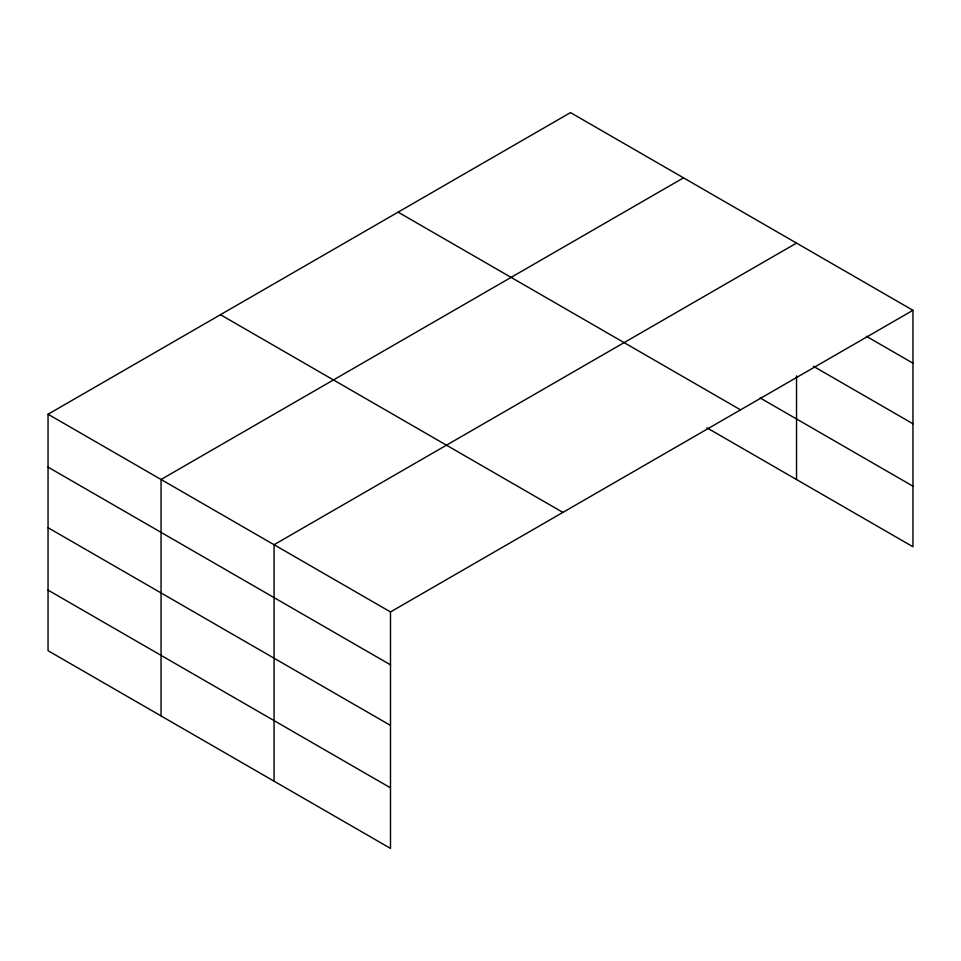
<?xml version="1.0" encoding="UTF-8"?>
<svg xmlns="http://www.w3.org/2000/svg" width="961" height="961" viewBox="0 0 961 961"><rect width="100%" height="100%" fill="white"/><g stroke="black" fill="none" stroke-linecap="round" stroke-linejoin="round"><path stroke-width="1.44" d="M912.95 310.307L570.51 112.605L48.05 414.239L48.05 650.693L390.49 848.395L390.49 611.941L912.95 310.307L912.95 546.761L706.9 427.801M683.511 177.845L161.052 479.479L161.052 715.933M796.525 243.085L274.065 544.719L274.065 781.185M866.378 336.302L912.95 363.186M813.342 366.261L912.95 423.765M760.151 397.962L912.95 486.182M398.094 212.141L740.535 409.842M220.465 314.703L562.906 512.405M48.05 414.239L390.49 611.941M48.05 467.118L390.49 664.832M48.05 527.697L390.49 725.411M48.05 590.114L390.49 787.828M796.525 375.871L796.525 479.539"/></g></svg>
